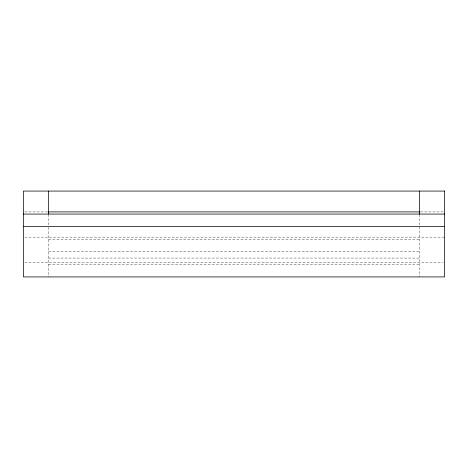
<?xml version="1.0" encoding="UTF-8"?>
<svg xmlns="http://www.w3.org/2000/svg" width="468" height="468" viewBox="0 0 468 468"><rect width="100%" height="100%" fill="white"/><g stroke="black" fill="none" stroke-linecap="round" stroke-linejoin="round"><path stroke-width="0.35" stroke-dasharray="2.34 1.75" d="M24.839 211.899L47.531 211.899M420.469 211.899L443.161 211.899M24.839 237.147L444.6 237.147M48.549 239.206L419.451 239.206M48.549 251.784L419.451 251.784M48.549 258.067L419.451 258.067M24.862 262.197L443.137 262.197M48.549 264.356L419.451 264.356M419.451 214.344L419.451 225.909M419.451 226.635L419.451 276.927M48.549 214.344L48.549 225.909M48.549 227.331L48.549 276.927"/><path stroke-width="0.7" d="M48.262 211.899L419.737 211.899M23.4 214.063L444.6 214.063M23.4 226.635L444.6 226.635M419.451 191.073L419.451 214.063M48.549 191.073L48.549 214.063M444.6 191.073L23.4 191.073L23.4 276.927L444.6 276.927L444.6 191.073"/></g></svg>
